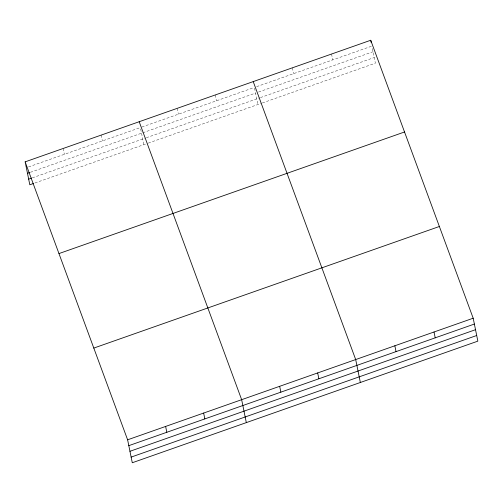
<?xml version="1.0" encoding="UTF-8"?>
<svg xmlns="http://www.w3.org/2000/svg" width="503" height="503" viewBox="0 0 503 503"><rect width="100%" height="100%" fill="white"/><g stroke="black" fill="none" stroke-linecap="round" stroke-linejoin="round"><path stroke-width="0.38" stroke-dasharray="2.52 1.89" d="M28.533 166.921L140.375 127.567M141.84 127.052L253.682 87.698M256.631 86.661L371.906 46.1M30.413 172.303L255.562 93.08M258.517 92.043L373.056 51.74M32.324 177.861L145.631 137.992M146.36 137.734L259.699 97.852M260.441 97.588L374.238 57.549M34.933 182.985L147.511 143.374M148.24 143.116L261.585 103.228M262.327 102.97L375.383 63.189L372.05 46.804M331.552 54.035L332.741 59.876M292.388 67.817L293.576 73.658M254.556 88.144L257.894 104.53M215.215 94.973L216.403 100.814M177.201 108.346L178.389 114.194M140.664 128.975L143.852 144.657M101.172 135.1L102.367 140.941M63.164 148.473L64.353 154.32"/><path stroke-width="0.75" d="M25.15 161.853L370.717 40.253L473.185 318.217L477.85 341.147L132.283 462.747L127.617 439.811L25.15 161.853L29.815 184.783L33.468 183.501M27.489 173.334L29.677 172.56M28.671 179.143L31.595 178.119M58.964 253.575L404.531 131.981M93.803 348.082L439.37 226.488M127.617 439.811L473.185 318.217M128.806 445.658L474.373 324.058M129.95 451.298L475.517 329.698M131.132 457.108L476.706 335.507M253.223 81.599L355.69 359.557L360.355 382.494M139.186 121.726L241.654 399.684L246.319 422.621M434.02 331.999L435.208 337.84M370.717 40.253L371.164 42.447M394.855 345.775L396.043 351.622M317.676 372.93L318.864 378.778M279.668 386.31L280.856 392.151M203.64 413.057L204.828 418.905M165.625 426.437L166.82 432.278"/></g></svg>
